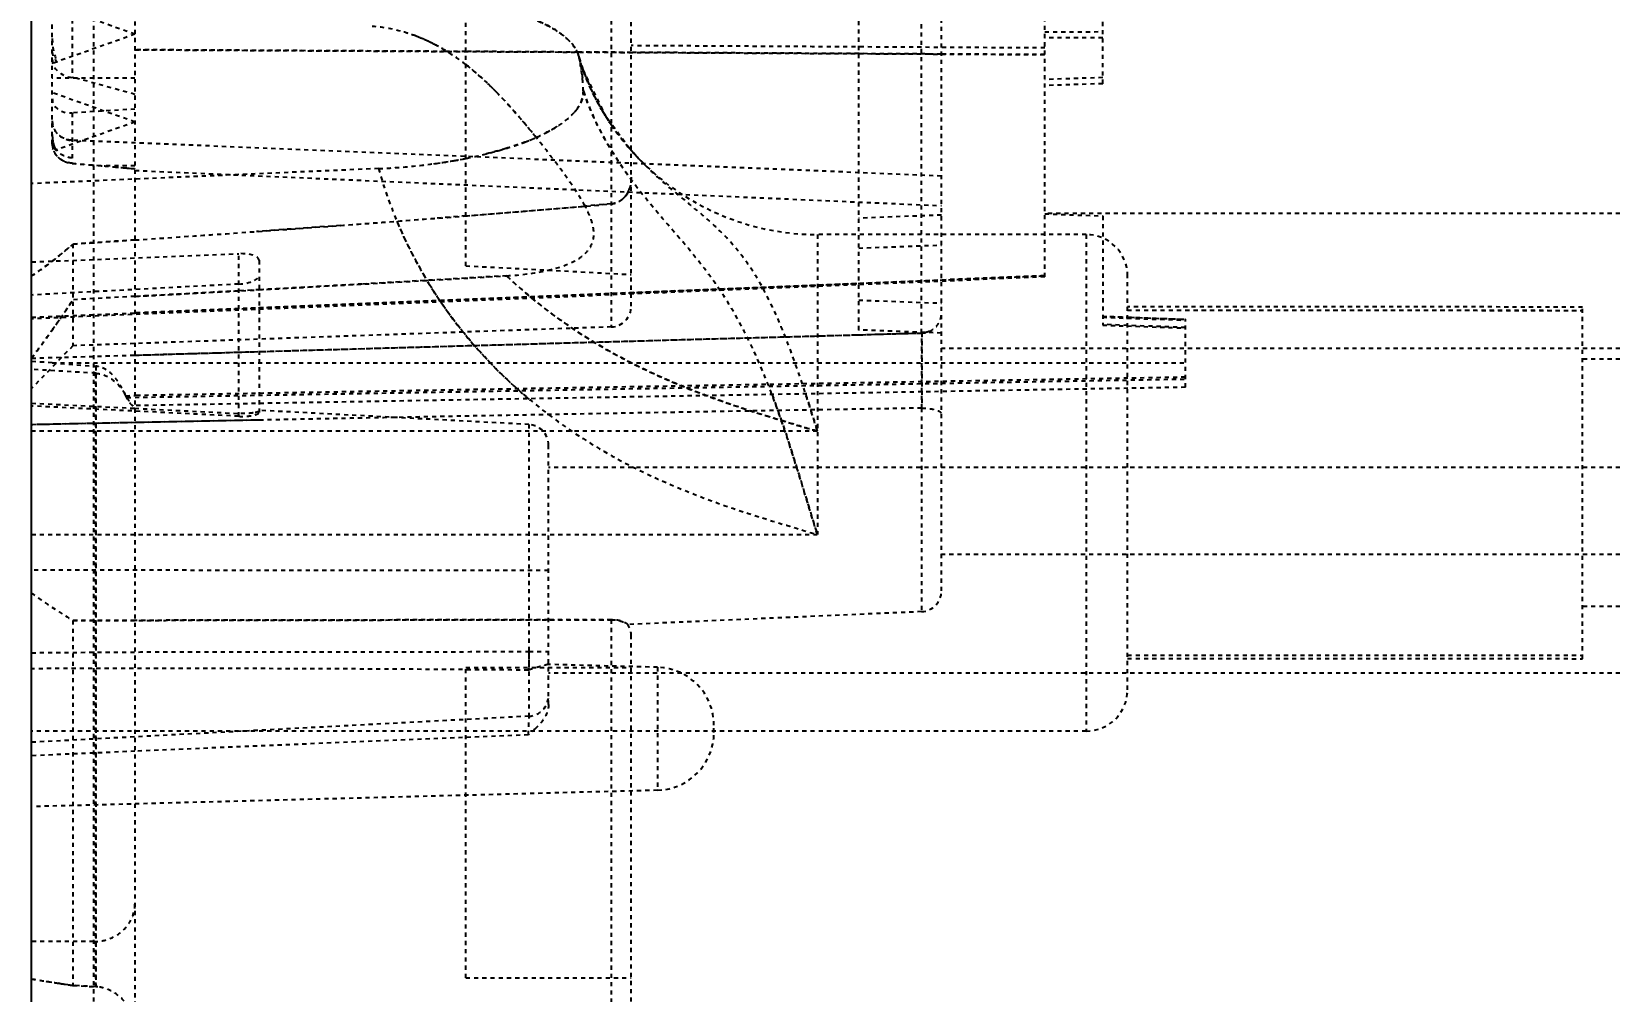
# Model space of a CAD drawing. Header units: millimetres. Extents: x 2089 to 2530, y 1631 to 2074.
# Drawn here: x 2403.78 to 2442.15, y 1778.78 to 1802.09 of the extents above; entities that cross this region are included whole.
import ezdxf

# ---------------------------------------------------------------- set-up
doc = ezdxf.new("R2010")
doc.units = ezdxf.units.MM
doc.linetypes.add('HIDDEN', pattern=[0.2, 0.1, -0.1])
doc.layers.add('DEFAULT_2', color=8, linetype='HIDDEN')
doc.styles.get("Standard").update_dxf_attribs({"font": 'arial.ttf'})
doc.dimstyles.new('副本 ISO-25-1', dxfattribs={"dimtxt": 5, "dimasz": 5, "dimexe": 0, "dimexo": 0, "dimgap": 0, "dimtad": 1, "dimtxsty": 'Standard', "dimcen": 0, "dimclrd": 4, "dimclre": 4, "dimclrt": 6, "dimazin": 0, "dimtfac": 1, "dimtofl": 0, "dimtmove": 0, "dimatfit": 3, "dimfxl": 0, "dimarcsym": 0})

# ---------------------------------------------------------------- blocks, each defined once
blk = doc.blocks.new('*D150')
at = {"color": 4, "linetype": 'Continuous', "lineweight": -2, "transparency": 16777216}
for p, q in [((2450.011, 1790.016), (2450.011, 1762.582)), ((2403.781, 1769.772), (2403.781, 1762.582)), ((2445.011, 1762.582), (2408.781, 1762.582))]:
    blk.add_line(p, q, dxfattribs=at)
at = {"color": 4, "transparency": 16777216}
for points in [[(2408.781, 1763.415), (2408.781, 1761.749), (2403.781, 1762.582)], [(2445.011, 1763.415), (2445.011, 1761.749), (2450.011, 1762.582)]]:
    blk.add_solid(points, dxfattribs=at)
at = {"layer": 'Defpoints', "color": 0, "transparency": 16777216}
for p in [(2450.011, 1790.016), (2403.781, 1769.772), (2403.781, 1762.582)]:
    blk.add_point(p, dxfattribs=at)
at = {"color": 6, "transparency": 16777216, "insert": (2427.043, 1767.685), "char_height": 5, "attachment_point": 5}
blk.add_mtext('{\\fSimSun|b0|i0|c134|p2;\\H0.6x;电热管底部顶针低\\P分型面：\\Ftxt|c134;46,23}', dxfattribs=at)

msp = doc.modelspace()

# ---------------------------------------------------------------- linework, layer by layer
at = {"color": 7, "linetype": 'Continuous'}
msp.add_line((2403.781, 1713.577), (2403.781, 2013.577), dxfattribs=at)
at = {"layer": 'DEFAULT_2', "color": 8, "linetype": 'HIDDEN'}
for p, q in [((2425.891, 1788.503), (2425.891, 1954.599)), ((2423.881, 1794.841), (2423.881, 1948.067)), ((2406.294, 1857.933), (2406.294, 1775.063)), ((2405.289, 1854.83), (2405.289, 1774.058)), ((2404.284, 1799.357), (2404.284, 1817.431)), ((2425.41, 1794.767), (2425.41, 1808.992)), ((2418.354, 1795.419), (2418.354, 1804.491)), ((2428.404, 1796.13), (2428.404, 1804.26)), ((2417.869, 1803.764), (2417.869, 1794.916)), ((2414.334, 1796.4), (2414.334, 1803.516)), ((2429.811, 1800.823), (2429.811, 1803.406)), ((2406.294, 1802.024), (2404.284, 1802.735)), ((2404.764, 1802.388), (2404.764, 1800.97)), ((2406.294, 1802.024), (2404.284, 1801.314)), ((2428.404, 1802.083), (2429.811, 1802.087)), ((2429.811, 1801.939), (2428.404, 1801.936)), ((2413.836, 1801.607), (2406.294, 1801.647)), ((2414.334, 1801.605), (2413.836, 1801.607)), ((2417.075, 1801.59), (2414.334, 1801.605)), ((2418.354, 1801.583), (2417.075, 1801.59)), ((2417.075, 1801.501), (2417.086, 1801.455)), ((2423.881, 1801.553), (2418.354, 1801.583)), ((2425.891, 1801.542), (2423.881, 1801.553)), ((2428.404, 1801.529), (2425.891, 1801.542)), ((2406.294, 1800.958), (2404.284, 1800.958)), ((2406.294, 1799.892), (2404.284, 1800.603)), ((2404.858, 1800.958), (2404.764, 1800.97)), ((2406.294, 1800.563), (2404.858, 1800.958)), ((2429.811, 1800.97), (2428.404, 1800.925)), ((2429.811, 1800.823), (2428.404, 1800.777)), ((2406.294, 1799.892), (2404.369, 1799.212)), ((2406.294, 1800.205), (2404.764, 1800.113)), ((2404.764, 1800.113), (2404.764, 1798.889)), ((2425.891, 1798.58), (2404.764, 1799.447)), ((2418.324, 1799.234), (2418.303, 1799.259)), ((2412.214, 1798.761), (2403.781, 1798.397)), ((2406.294, 1798.826), (2405.548, 1798.826)), ((2406.294, 1798.716), (2425.891, 1797.861)), ((2414.334, 1797.612), (2413.613, 1797.556)), ((2417.869, 1797.903), (2417.231, 1797.849)), ((2425.891, 1797.632), (2423.881, 1797.557)), ((2471.781, 1797.674), (2428.404, 1797.674)), ((2428.404, 1797.662), (2429.811, 1797.612)), ((2429.811, 1797.612), (2429.811, 1794.96)), ((2411.288, 1797.38), (2409.25, 1797.233)), ((2429.409, 1797.159), (2422.876, 1797.159)), ((2422.876, 1797.159), (2422.876, 1789.874)), ((2429.409, 1797.159), (2429.409, 1785.099)), ((2406.294, 1797.028), (2404.785, 1796.927)), ((2404.785, 1796.927), (2406.294, 1797.028)), ((2404.785, 1796.927), (2404.785, 1794.459)), ((2423.881, 1796.831), (2425.891, 1796.905)), ((2403.781, 1796.493), (2408.815, 1796.694)), ((2408.815, 1792.746), (2408.815, 1796.694)), ((2409.309, 1796.535), (2409.309, 1792.837)), ((2414.334, 1796.4), (2418.354, 1796.189)), ((2415.323, 1796.157), (2411.818, 1795.957)), ((2423.864, 1795.972), (2428.404, 1796.158)), ((2423.864, 1795.972), (2425.891, 1796.055)), ((2425.891, 1796.055), (2428.404, 1796.158)), ((2430.414, 1786.104), (2430.414, 1796.154)), ((2408.815, 1795.957), (2403.781, 1795.691)), ((2406.294, 1795.656), (2404.786, 1795.577)), ((2406.294, 1795.656), (2404.786, 1795.577)), ((2409.327, 1795.819), (2408.824, 1795.791)), ((2411.818, 1795.957), (2409.327, 1795.819)), ((2418.34, 1795.745), (2423.864, 1795.972)), ((2403.781, 1795.151), (2406.294, 1795.253)), ((2406.294, 1795.253), (2409.309, 1795.376)), ((2423.881, 1795.568), (2425.891, 1795.493)), ((2441.469, 1795.399), (2430.414, 1795.403)), ((2430.414, 1795.321), (2431.821, 1795.321)), ((2431.821, 1795.321), (2441.469, 1795.318)), ((2441.469, 1786.859), (2441.469, 1795.4)), ((2417.869, 1794.916), (2404.785, 1794.459)), ((2425.891, 1794.766), (2423.881, 1794.841)), ((2429.811, 1795.175), (2431.821, 1795.101)), ((2429.811, 1795.175), (2430.478, 1795.15)), ((2429.811, 1795.175), (2429.98, 1795.169)), ((2429.811, 1795.161), (2430.407, 1795.139)), ((2429.811, 1795.149), (2431.821, 1795.079)), ((2431.821, 1794.901), (2429.811, 1794.975)), ((2429.811, 1794.96), (2431.82, 1794.888)), ((2429.98, 1795.169), (2430.407, 1795.153)), ((2430.407, 1795.153), (2430.481, 1795.15)), ((2430.407, 1795.139), (2431.821, 1795.088)), ((2430.478, 1795.15), (2431.821, 1795.101)), ((2430.481, 1795.15), (2431.821, 1795.101)), ((2431.821, 1793.45), (2431.821, 1795.101)), ((2404.785, 1794.459), (2403.781, 1793.419)), ((2423.884, 1794.725), (2425.41, 1794.767)), ((2403.781, 1794.158), (2406.294, 1794.23)), ((2404.284, 1794.045), (2403.781, 1794.075)), ((2406.294, 1794.23), (2409.309, 1794.317)), ((2471.781, 1794.391), (2425.891, 1794.391)), ((2471.781, 1794.129), (2441.469, 1794.129)), ((2405.341, 1793.791), (2403.781, 1793.883)), ((2404.284, 1794.045), (2431.82, 1794.045)), ((2404.284, 1794.045), (2405.341, 1793.961)), ((2405.341, 1793.961), (2405.341, 1778.891)), ((2405.341, 1778.891), (2405.341, 1793.791)), ((2431.821, 1793.694), (2406.294, 1793.249)), ((2406.096, 1793.202), (2431.821, 1793.651)), ((2431.821, 1793.45), (2406.243, 1793.003)), ((2403.781, 1793.064), (2406.24, 1792.942)), ((2408.815, 1792.746), (2403.781, 1792.995)), ((2406.069, 1793.245), (2406.294, 1793.249)), ((2406.24, 1792.942), (2406.29, 1792.939)), ((2406.29, 1792.939), (2408.815, 1792.814)), ((2425.41, 1792.944), (2425.41, 1788.001)), ((2406.302, 1792.592), (2403.781, 1792.54)), ((2409.312, 1792.652), (2406.302, 1792.592)), ((2415.867, 1792.546), (2409.309, 1792.89)), ((2415.867, 1792.546), (2415.867, 1785.461)), ((2422.876, 1792.383), (2403.781, 1792.383)), ((2416.344, 1785.747), (2416.344, 1792.044)), ((2471.781, 1791.503), (2416.344, 1791.503)), ((2403.781, 1789.874), (2422.871, 1789.874)), ((2471.781, 1789.391), (2425.891, 1789.391)), ((2416.344, 1789.003), (2403.781, 1789.005)), ((2425.41, 1788.001), (2418.271, 1787.689)), ((2471.781, 1788.129), (2441.469, 1788.129)), ((2406.294, 1787.789), (2404.785, 1787.786)), ((2404.785, 1787.786), (2404.785, 1778.924)), ((2417.869, 1787.804), (2416.348, 1787.803)), ((2417.869, 1787.804), (2417.869, 1777.831)), ((2418.271, 1787.689), (2418.271, 1787.689)), ((2418.354, 1778.333), (2418.354, 1787.413)), ((2415.867, 1787.032), (2416.344, 1787.032)), ((2430.414, 1786.863), (2441.469, 1786.859)), ((2414.334, 1786.642), (2418.354, 1786.642)), ((2414.334, 1779.105), (2414.334, 1786.641)), ((2418.993, 1786.649), (2416.34, 1786.719)), ((2416.344, 1786.717), (2416.34, 1786.719)), ((2471.781, 1786.503), (2416.344, 1786.503)), ((2418.993, 1786.649), (2418.993, 1783.663)), ((2415.867, 1785.461), (2403.781, 1784.828)), ((2429.409, 1785.099), (2403.781, 1785.099)), ((2420.364, 1785.07), (2420.364, 1785.238)), ((2406.293, 1784.61), (2403.781, 1784.501)), ((2418.993, 1783.663), (2403.781, 1783.265)), ((2405.289, 1779.987), (2403.781, 1779.987)), ((2404.471, 1778.972), (2404.426, 1778.979)), ((2404.785, 1778.924), (2405.341, 1778.891)), ((2405.341, 1778.891), (2404.785, 1778.924)), ((2414.334, 1779.104), (2418.354, 1779.104))]:
    msp.add_line(p, q, dxfattribs=at)
msp.add_lwpolyline([(2418.318, 1799.242), (2417.752, 1800.004), (2417.183, 1801.168), (2417.075, 1801.501)], dxfattribs=at)
for centre, radius, start, end in [((2411.738, 1798.313), 3.918, 69.5049, 74.499), ((2411.614, 1797.989), 4.265, 62.4246, 69.4665), ((2411.39, 1797.559), 4.749, 56.6676, 62.4252), ((2411.078, 1797.084), 5.318, 52.2504, 56.6794), ((2410.869, 1796.807), 5.665, 52.0062, 52.29), ((2408.724, 1794.415), 8.879, 44.3093, 46.5375), ((2413.4, 1800.545), 3.791, 5.5044, 6.3754), ((2413.685, 1800.57), 3.505, 1.1712, 5.5384), ((2399.432, 1786.122), 21.337, 38.9288, 40.423), ((2405.199, 1799.587), 0.915, 179.9644, 186.0435), ((2404.653, 1799.447), 0.369, 179.9909, 193.3047), ((2405.158, 1799.583), 0.874, 186.042, 192.1446), ((2413.704, 1804.852), 5.825, 290.8757, 292.4542), ((2413.922, 1804.324), 5.254, 292.4552, 293.9743), ((2414.226, 1803.648), 4.513, 293.9307, 296.578), ((2423.238, 1803.505), 6.511, 214.5493, 220.7096), ((2404.694, 1799.357), 0.411, 180.0083, 187.0241), ((2404.702, 1799.358), 0.418, 187.0498, 195.9195), ((2405.122, 1799.575), 0.838, 192.1872, 194.5843), ((2405.089, 1799.566), 0.803, 194.5303, 198.4859), ((2405.062, 1799.557), 0.775, 198.4841, 201.2008), ((2405.047, 1799.552), 0.759, 198.4867, 203.9427), ((2405.034, 1799.546), 0.744, 201.2087, 203.979), ((2405.011, 1799.536), 0.719, 203.9744, 206.8073), ((2412.209, 1809.804), 11.003, 281.22, 283.4386), ((2422.876, 1803.189), 6.03, 220.8276, 270), ((2423.52, 1803.745), 6.881, 220.9716, 221.329), ((2423.853, 1804.042), 7.327, 221.3504, 225.0401), ((2417.781, 1958.011), 159.654, 265.32319, 265.60539), ((2419.124, 1974.749), 176.446, 265.33167, 265.47379), ((2416.46, 1941.024), 142.616, 265.47152, 265.61159), ((2410.745, 1852.322), 53.747, 264.4511, 264.7167), ((2410.44, 1849.1), 50.512, 264.442, 265.2912), ((2410.468, 1849.412), 50.825, 264.726, 265.0073), ((2410.176, 1845.976), 47.376, 264.9972, 265.2995), ((2411.588, 1813.538), 14.79, 272.4267, 277.6466), ((2422.613, 1801.66), 10.796, 195.5796, 202.766), ((2411.796, 1811.974), 13.213, 277.6547, 279.8705), ((2411.956, 1811.05), 12.275, 279.8712, 281.2472), ((2417.796, 1798.423), 0.532, 311.8761, 322.06), ((2364.281, 2435.555), 639.903, 274.212697, 274.421456), ((2378.262, 2257.036), 460.837, 274.48939, 274.85078), ((2344.137, 2714.641), 919.716, 273.875132, 274.05976), ((2422.904, 1801.783), 11.111, 202.7679, 211.1185), ((2429.409, 1796.154), 1.005, 0, 90), ((2397.717, 1805.003), 10.732, 304.4041, 311.194), ((2397.757, 1804.956), 10.671, 308.8993, 311.199), ((2397.816, 1804.865), 10.563, 304.3858, 306.6619), ((2397.684, 1805.044), 10.786, 306.6522, 307.7208), ((2397.673, 1805.058), 10.803, 307.7208, 308.9024), ((2320.738, 3420.033), 1626.628, 273.014965, 273.333512), ((2389.651, 1805.357), 18.019, 325.3369, 327.1303), ((2417.851, 1795.418), 0.502, 272, 0), ((2384.535, 1808.928), 24.259, 323.9026, 324.504), ((2386.706, 1807.382), 21.593, 324.5005, 325.3622), ((2381.159, 1811.4), 28.443, 322.6882, 323.8863), ((2425.388, 1795.3), 0.533, 272.3709, 279.606), ((2378.991, 1793.604), 46.425, 359.1854, 359.6714), ((2505.859, -3099.015), 4892.621, 90.942147, 91.195486), ((2501.527, -2854.59), 4648.157, 90.938298, 91.136766), ((2415.841, 1792.044), 0.502, 0, 87), ((2425.389, 1788.503), 0.502, 272.5, 0), ((2417.851, 1787.413), 0.502, 0, 33.3651), ((2406.828, 777.136), 1009.484, 89.487689, 90.172933), ((2418.957, 1785.243), 1.407, 0.0038, 88.4975), ((2429.409, 1786.104), 1.005, 270, 0), ((2415.841, 1785.963), 0.502, 273, 0), ((2572.998, -2102.803), 3890.986, 92.314615, 92.455522), ((2418.957, 1785.07), 1.407, 271.5024, 359.9964), ((2415.483, 1850.083), 71.959, 260.64124, 261.45083), ((2415.424, 1849.724), 71.595, 260.64072, 260.92848), ((2415.549, 1850.514), 72.395, 260.92955, 261.16188), ((2415.476, 1850.024), 71.9, 261.19629, 261.44949), ((2405.286, 1777.953), 0.94, 83.5592, 86.6092)]:
    msp.add_arc(centre, radius, start, end, dxfattribs=at)
for centre, major_axis, ratio, start_param, end_param in [((2404.786, 1801.82), (-0.092, 0.845), 0.584536, 1.387041, 2.087566), ((2404.786, 1801.644), (0.495, 0.115), 0.763403, 2.965338, 3.665862), ((2404.786, 1801.36), (0.495, -0.115), 0.763403, -2.965338, -1.438175), ((2404.786, 1800.507), (0.495, 0.115), 0.763403, 2.965338, 4.492501), ((2408.806, 1796.511), (0.502, 0.027), 0.363067, -0.019435, 1.533908), ((2408.806, 1796.139), (0.502, 0.027), 0.363067, -1.572778, -0.019435)]:
    msp.add_ellipse(centre, major_axis=major_axis, ratio=ratio, start_param=start_param, end_param=end_param, dxfattribs=at)
for points, knots in [([(2417.075, 1801.501), (2417.04, 1801.618), (2416.887, 1801.858), (2416.518, 1802.143), (2416.006, 1802.396), (2415.362, 1802.607), (2414.604, 1802.771), (2413.753, 1802.881), (2412.838, 1802.933), (2412.21, 1802.926), (2411.892, 1802.912)], [0, 0, 0, 0, 0.065173, 0.146788, 0.248269, 0.369659, 0.509207, 0.663693, 0.829027, 1, 1, 1, 1]), ([(2414.335, 1802.802), (2414.687, 1802.751), (2415.327, 1802.626), (2416.064, 1802.376), (2416.527, 1802.126), (2416.847, 1801.893), (2417.027, 1801.663), (2417.075, 1801.501)], [0, 0, 0, 0, 0.339281, 0.621076, 0.738219, 0.839462, 1, 1, 1, 1]), ([(2414.336, 1801.287), (2414.001, 1801.546), (2413.448, 1801.882), (2412.635, 1802.145), (2412.209, 1802.207), (2411.995, 1802.219)], [0, 0, 0, 0, 0.49768, 0.748344, 1, 1, 1, 1]), ([(2417.086, 1801.455), (2417.209, 1801.044), (2417.545, 1800.257), (2418.04, 1799.563), (2418.313, 1799.247)], [0, 0, 0, 0, 0.506792, 1, 1, 1, 1]), ([(2417.19, 1800.642), (2417.188, 1800.71), (2417.174, 1800.983), (2417.129, 1801.254), (2417.086, 1801.455)], [0, 0, 0, 0, 0.249099, 1, 1, 1, 1]), ([(2417.875, 1799.813), (2417.79, 1799.937), (2417.464, 1800.451), (2417.218, 1801.016), (2417.086, 1801.455)], [0, 0, 0, 0, 0.247272, 1, 1, 1, 1]), ([(2415.676, 1799.958), (2415.471, 1800.198), (2415.05, 1800.667), (2414.585, 1801.095), (2414.336, 1801.287)], [0, 0, 0, 0, 0.501336, 1, 1, 1, 1]), ([(2416.059, 1799.523), (2416.227, 1799.598), (2416.527, 1799.751), (2416.895, 1800.025), (2417.133, 1800.319), (2417.191, 1800.542), (2417.19, 1800.642)], [0, 0, 0, 0, 0.33144, 0.603346, 0.820054, 1, 1, 1, 1]), ([(2417.19, 1800.642), (2417.191, 1800.568), (2417.162, 1800.409), (2417.082, 1800.27), (2417.032, 1800.203)], [0, 0, 0, 0, 0.470466, 1, 1, 1, 1]), ([(2422.876, 1789.872), (2422.718, 1790.381), (2422.414, 1791.399), (2421.93, 1792.893), (2421.375, 1794.31), (2420.683, 1795.614), (2419.793, 1796.788), (2418.779, 1797.913), (2417.83, 1799.169), (2417.362, 1800.136), (2417.19, 1800.642)], [0, 0, 0, 0, 0.129723, 0.258958, 0.382806, 0.500451, 0.617368, 0.740804, 0.869816, 1, 1, 1, 1]), ([(2417.19, 1800.642), (2417.319, 1800.262), (2417.648, 1799.526), (2418.088, 1798.852), (2418.325, 1798.53)], [0, 0, 0, 0, 0.500423, 1, 1, 1, 1]), ([(2404.284, 1799.919), (2404.284, 1799.859), (2404.309, 1799.737), (2404.416, 1799.583), (2404.575, 1799.478), (2404.701, 1799.45), (2404.764, 1799.447)], [0, 0, 0, 0, 0.242925, 0.489899, 0.742796, 1, 1, 1, 1]), ([(2404.764, 1799.447), (2404.703, 1799.45), (2404.577, 1799.477), (2404.415, 1799.582), (2404.308, 1799.739), (2404.284, 1799.861), (2404.284, 1799.919)], [0, 0, 0, 0, 0.24757, 0.509972, 0.766148, 1, 1, 1, 1]), ([(2417.231, 1797.852), (2417.132, 1798.038), (2416.897, 1798.398), (2416.512, 1798.922), (2416.103, 1799.444), (2415.821, 1799.788), (2415.676, 1799.958)], [0, 0, 0, 0, 0.241566, 0.4908, 0.744325, 1, 1, 1, 1]), ([(2417.032, 1800.203), (2417.023, 1800.191), (2416.983, 1800.14), (2416.94, 1800.093), (2416.905, 1800.058)], [0, 0, 0, 0, 0.239335, 1, 1, 1, 1]), ([(2404.284, 1799.447), (2404.284, 1799.405), (2404.298, 1799.319), (2404.342, 1799.244), (2404.369, 1799.212)], [0, 0, 0, 0, 0.499651, 1, 1, 1, 1]), ([(2414.349, 1799.011), (2414.634, 1799.067), (2415.168, 1799.194), (2415.689, 1799.369), (2415.928, 1799.467)], [0, 0, 0, 0, 0.528912, 1, 1, 1, 1]), ([(2416.547, 1799.78), (2416.524, 1799.766), (2416.425, 1799.706), (2416.324, 1799.651), (2416.246, 1799.612)], [0, 0, 0, 0, 0.23888, 1, 1, 1, 1]), ([(2404.284, 1799.357), (2404.284, 1799.342), (2404.287, 1799.282), (2404.303, 1799.223), (2404.322, 1799.182)], [0, 0, 0, 0, 0.239731, 1, 1, 1, 1]), ([(2404.369, 1799.212), (2404.36, 1799.223), (2404.326, 1799.268), (2404.303, 1799.321), (2404.293, 1799.362)], [0, 0, 0, 0, 0.25439, 1, 1, 1, 1]), ([(2404.764, 1798.889), (2404.655, 1798.897), (2404.451, 1798.974), (2404.325, 1799.153), (2404.299, 1799.243)], [0, 0, 0, 0, 0.538215, 1, 1, 1, 1]), ([(2404.322, 1799.182), (2404.328, 1799.169), (2404.356, 1799.115), (2404.394, 1799.068), (2404.428, 1799.036)], [0, 0, 0, 0, 0.237329, 1, 1, 1, 1]), ([(2404.764, 1799.021), (2404.673, 1799.025), (2404.49, 1799.083), (2404.365, 1799.229), (2404.327, 1799.312)], [0, 0, 0, 0, 0.502625, 1, 1, 1, 1]), ([(2404.764, 1799.021), (2404.673, 1799.025), (2404.49, 1799.083), (2404.365, 1799.229), (2404.327, 1799.311)], [0, 0, 0, 0, 0.502709, 1, 1, 1, 1]), ([(2415.308, 1799.248), (2415.265, 1799.235), (2415.085, 1799.182), (2414.904, 1799.135), (2414.767, 1799.102)], [0, 0, 0, 0, 0.243278, 1, 1, 1, 1]), ([(2415.78, 1799.409), (2415.742, 1799.394), (2415.587, 1799.337), (2415.429, 1799.285), (2415.308, 1799.248)], [0, 0, 0, 0, 0.241617, 1, 1, 1, 1]), ([(2422.876, 1792.383), (2422.753, 1792.781), (2422.512, 1793.55), (2422.125, 1794.644), (2421.7, 1795.62), (2421.208, 1796.466), (2420.706, 1797.062), (2420.262, 1797.484), (2419.896, 1797.794), (2419.507, 1798.111), (2418.958, 1798.575), (2418.559, 1798.962), (2418.313, 1799.247)], [0, 0, 0, 0, 0.148157, 0.286535, 0.412293, 0.526138, 0.633364, 0.687664, 0.744117, 0.803425, 0.866037, 1, 1, 1, 1]), ([(2404.428, 1799.036), (2404.438, 1799.026), (2404.484, 1798.986), (2404.537, 1798.954), (2404.579, 1798.935)], [0, 0, 0, 0, 0.242125, 1, 1, 1, 1]), ([(2404.579, 1798.935), (2404.623, 1798.916), (2404.685, 1798.898), (2404.748, 1798.89), (2404.764, 1798.889)], [0, 0, 0, 0, 0.754589, 1, 1, 1, 1]), ([(2412.214, 1798.761), (2412.397, 1798.769), (2413.113, 1798.813), (2413.826, 1798.907), (2414.349, 1799.011)], [0, 0, 0, 0, 0.255763, 1, 1, 1, 1]), ([(2412.214, 1798.761), (2412.395, 1798.11), (2412.883, 1796.841), (2413.944, 1795.108), (2415.29, 1793.604), (2416.833, 1792.376), (2418.456, 1791.443), (2420.033, 1790.773), (2421.497, 1790.281), (2422.428, 1790.009), (2422.871, 1789.874)], [0, 0, 0, 0, 0.139006, 0.277952, 0.41627, 0.552303, 0.682222, 0.800373, 0.904629, 1, 1, 1, 1]), ([(2418.676, 1798.858), (2418.741, 1798.792), (2419, 1798.542), (2419.273, 1798.307), (2419.478, 1798.137)], [0, 0, 0, 0, 0.258587, 1, 1, 1, 1]), ([(2418.354, 1798.555), (2418.354, 1798.482), (2418.339, 1798.336), (2418.256, 1798.128), (2418.096, 1797.962), (2417.946, 1797.91), (2417.869, 1797.903)], [0, 0, 0, 0, 0.245089, 0.489171, 0.739101, 1, 1, 1, 1]), ([(2417.231, 1797.852), (2417.213, 1797.885), (2417.138, 1798.021), (2417.055, 1798.153), (2416.99, 1798.25)], [0, 0, 0, 0, 0.246801, 1, 1, 1, 1]), ([(2406.294, 1797.028), (2408.224, 1797.159), (2412.084, 1797.431), (2415.941, 1797.736), (2417.869, 1797.903)], [0, 0, 0, 0, 0.5, 1, 1, 1, 1]), ([(2416.331, 1796.292), (2416.527, 1796.337), (2416.816, 1796.424), (2417.156, 1796.617), (2417.356, 1796.812), (2417.455, 1797.067), (2417.441, 1797.337), (2417.357, 1797.6), (2417.276, 1797.768), (2417.231, 1797.852)], [0, 0, 0, 0, 0.269456, 0.397985, 0.519205, 0.634554, 0.751282, 0.873268, 1, 1, 1, 1]), ([(2415.871, 1793.163), (2415.385, 1793.569), (2414.473, 1794.462), (2413.721, 1795.494), (2413.391, 1796.04)], [0, 0, 0, 0, 0.498144, 1, 1, 1, 1]), ([(2415.323, 1796.157), (2415.409, 1796.162), (2415.746, 1796.187), (2416.083, 1796.235), (2416.331, 1796.292)], [0, 0, 0, 0, 0.25131, 1, 1, 1, 1]), ([(2415.323, 1796.157), (2415.408, 1796.162), (2415.746, 1796.187), (2416.084, 1796.235), (2416.331, 1796.292)], [0, 0, 0, 0, 0.251311, 1, 1, 1, 1]), ([(2415.323, 1796.157), (2415.922, 1795.591), (2416.898, 1794.844), (2418.285, 1794.062), (2419.294, 1793.59), (2420.261, 1793.209), (2421.446, 1792.805), (2422.314, 1792.548), (2422.876, 1792.383)], [0, 0, 0, 0, 0.289862, 0.428548, 0.559822, 0.681455, 0.793928, 1, 1, 1, 1]), ([(2420.21, 1793.236), (2419.364, 1793.55), (2417.615, 1794.331), (2416.054, 1795.466), (2415.323, 1796.157)], [0, 0, 0, 0, 0.472727, 1, 1, 1, 1]), ([(2425.41, 1794.767), (2425.471, 1794.769), (2425.597, 1794.796), (2425.759, 1794.902), (2425.867, 1795.059), (2425.891, 1795.181), (2425.891, 1795.238)], [0, 0, 0, 0, 0.247571, 0.509974, 0.76615, 1, 1, 1, 1]), ([(2430.414, 1795.321), (2431.328, 1795.321), (2435.013, 1795.321), (2438.698, 1795.321), (2441.469, 1795.318)], [0, 0, 0, 0, 0.24805, 1, 1, 1, 1]), ([(2425.41, 1794.767), (2425.414, 1794.672), (2425.416, 1794.429), (2425.418, 1794.007), (2425.415, 1793.495), (2425.413, 1793.13), (2425.41, 1792.944)], [0, 0, 0, 0, 0.156734, 0.399211, 0.693919, 1, 1, 1, 1]), ([(2425.414, 1793.338), (2425.416, 1793.628), (2425.418, 1794.031), (2425.415, 1794.507), (2425.413, 1794.693), (2425.41, 1794.767)], [0, 0, 0, 0, 0.610397, 0.844513, 1, 1, 1, 1]), ([(2425.601, 1794.81), (2425.591, 1794.806), (2425.551, 1794.79), (2425.509, 1794.779), (2425.477, 1794.774)], [0, 0, 0, 0, 0.255282, 1, 1, 1, 1]), ([(2406.069, 1793.245), (2406.035, 1793.327), (2405.957, 1793.486), (2405.804, 1793.706), (2405.605, 1793.889), (2405.43, 1793.954), (2405.341, 1793.961)], [0, 0, 0, 0, 0.248724, 0.498286, 0.748888, 1, 1, 1, 1]), ([(2405.341, 1793.791), (2405.424, 1793.786), (2405.59, 1793.744), (2405.801, 1793.605), (2405.971, 1793.419), (2406.059, 1793.276), (2406.096, 1793.202)], [0, 0, 0, 0, 0.249509, 0.499412, 0.749622, 1, 1, 1, 1]), ([(2406.24, 1793.003), (2406.235, 1793.003), (2406.223, 1793.01), (2406.197, 1793.035), (2406.16, 1793.085), (2406.112, 1793.158), (2406.082, 1793.215), (2406.069, 1793.245)], [0, 0, 0, 0, 0.049842, 0.128611, 0.364088, 0.671038, 1, 1, 1, 1]), ([(2406.096, 1793.202), (2406.109, 1793.176), (2406.136, 1793.13), (2406.177, 1793.068), (2406.209, 1793.027), (2406.233, 1793.003), (2406.243, 1793.003)], [0, 0, 0, 0, 0.341653, 0.646894, 0.876091, 1, 1, 1, 1]), ([(2422.876, 1792.383), (2422.664, 1792.445), (2421.769, 1792.709), (2420.877, 1792.989), (2420.21, 1793.236)], [0, 0, 0, 0, 0.237073, 1, 1, 1, 1]), ([(2421.772, 1793.277), (2421.876, 1793.002), (2422.275, 1791.877), (2422.609, 1790.732), (2422.876, 1789.873)], [0, 0, 0, 0, 0.246329, 1, 1, 1, 1]), ([(2422.59, 1793.29), (2422.614, 1793.216), (2422.711, 1792.914), (2422.806, 1792.611), (2422.876, 1792.383)], [0, 0, 0, 0, 0.24642, 1, 1, 1, 1]), ([(2425.41, 1792.944), (2425.47, 1792.943), (2425.585, 1792.936), (2425.72, 1792.914), (2425.809, 1792.883), (2425.86, 1792.859), (2425.891, 1792.828), (2425.891, 1792.808)], [0, 0, 0, 0, 0.345187, 0.663227, 0.789001, 0.885876, 1, 1, 1, 1]), ([(2408.815, 1792.746), (2408.878, 1792.742), (2408.997, 1792.743), (2409.149, 1792.763), (2409.249, 1792.79), (2409.296, 1792.815), (2409.309, 1792.83), (2409.309, 1792.837)], [0, 0, 0, 0, 0.371073, 0.684544, 0.899226, 0.962699, 1, 1, 1, 1]), ([(2409.162, 1792.827), (2409.138, 1792.823), (2409.022, 1792.81), (2408.906, 1792.809), (2408.815, 1792.814)], [0, 0, 0, 0, 0.214603, 1, 1, 1, 1]), ([(2409.309, 1792.871), (2409.309, 1792.866), (2409.293, 1792.856), (2409.266, 1792.847), (2409.219, 1792.835), (2409.183, 1792.829), (2409.162, 1792.827)], [0, 0, 0, 0, 0.09155, 0.288418, 0.59453, 1, 1, 1, 1]), ([(2403.781, 1788.457), (2403.866, 1788.394), (2404.194, 1788.161), (2404.532, 1787.94), (2404.785, 1787.786)], [0, 0, 0, 0, 0.262453, 1, 1, 1, 1]), ([(2404.785, 1787.786), (2405.878, 1787.788), (2410.239, 1787.796), (2414.6, 1787.801), (2417.869, 1787.804)], [0, 0, 0, 0, 0.250614, 1, 1, 1, 1]), ([(2416.348, 1787.803), (2415.512, 1787.802), (2412.161, 1787.798), (2408.809, 1787.793), (2406.294, 1787.789)], [0, 0, 0, 0, 0.249423, 1, 1, 1, 1]), ([(2417.869, 1787.804), (2417.946, 1787.804), (2418.048, 1787.792), (2418.159, 1787.753), (2418.205, 1787.732), (2418.236, 1787.714), (2418.253, 1787.702), (2418.263, 1787.695), (2418.266, 1787.692), (2418.272, 1787.69), (2418.271, 1787.689)], [0, 0, 0, 0, 0.547237, 0.711251, 0.826924, 0.907232, 0.960092, 0.977788, 0.990185, 1, 1, 1, 1]), ([(2418.271, 1787.689), (2418.25, 1787.705), (2418.13, 1787.78), (2417.983, 1787.804), (2417.869, 1787.804)], [0, 0, 0, 0, 0.184041, 1, 1, 1, 1]), ([(2403.781, 1787.004), (2404.788, 1787.012), (2406.551, 1787.024), (2409.069, 1787.028), (2412.09, 1787.024), (2414.357, 1787.029), (2415.867, 1787.032)], [0, 0, 0, 0, 0.25, 0.4375, 0.625, 1, 1, 1, 1]), ([(2415.867, 1787.032), (2415.867, 1786.943), (2415.865, 1786.792), (2415.861, 1786.64), (2415.854, 1786.579)], [0, 0, 0, 0, 0.591954, 1, 1, 1, 1]), ([(2430.414, 1786.944), (2431.342, 1786.944), (2435.027, 1786.944), (2438.712, 1786.944), (2441.469, 1786.94)], [0, 0, 0, 0, 0.251969, 1, 1, 1, 1]), ([(2430.414, 1786.944), (2431.342, 1786.944), (2435.027, 1786.944), (2438.712, 1786.944), (2441.469, 1786.94)], [0, 0, 0, 0, 0.251969, 1, 1, 1, 1]), ([(2416.34, 1786.719), (2416.333, 1786.719), (2416.312, 1786.714), (2416.274, 1786.705), (2416.222, 1786.691), (2416.134, 1786.667), (2416.01, 1786.63), (2415.907, 1786.597), (2415.854, 1786.579)], [0, 0, 0, 0, 0.043736, 0.123295, 0.231623, 0.361781, 0.665346, 1, 1, 1, 1]), ([(2416.344, 1785.747), (2416.344, 1785.635), (2416.259, 1785.408), (2416.104, 1785.237), (2416.02, 1785.156)], [0, 0, 0, 0, 0.489393, 1, 1, 1, 1]), ([(2415.854, 1785.006), (2415.858, 1785.065), (2415.861, 1785.15), (2415.865, 1785.258), (2415.868, 1785.326), (2415.869, 1785.381), (2415.87, 1785.418), (2415.869, 1785.44), (2415.869, 1785.451), (2415.868, 1785.456), (2415.868, 1785.461), (2415.867, 1785.461)], [0, 0, 0, 0, 0.388822, 0.562382, 0.712772, 0.835246, 0.925397, 0.957471, 0.98065, 0.994798, 1, 1, 1, 1]), ([(2405.289, 1779.987), (2405.414, 1779.987), (2405.673, 1780.031), (2405.959, 1780.201), (2406.133, 1780.398), (2406.255, 1780.611), (2406.294, 1780.792), (2406.294, 1780.907)], [0, 0, 0, 0, 0.249511, 0.513666, 0.644236, 0.770129, 1, 1, 1, 1]), ([(2406.294, 1777.806), (2406.294, 1777.893), (2406.272, 1778.091), (2406.149, 1778.414), (2405.917, 1778.681), (2405.626, 1778.844), (2405.44, 1778.885), (2405.341, 1778.891)], [0, 0, 0, 0, 0.16401, 0.374322, 0.645808, 0.812896, 1, 1, 1, 1])]:
    msp.add_open_spline(points, degree=3, knots=knots, dxfattribs=at)
for points in [[(2428.404, 1801.69), (2425.054, 1801.709), (2421.704, 1801.728), (2418.354, 1801.747)], [(2406.294, 1801.647), (2413.664, 1801.608), (2421.034, 1801.569), (2428.404, 1801.529)], [(2417.086, 1801.455), (2417.12, 1801.293), (2417.15, 1801.13), (2417.168, 1800.966)], [(2414.356, 1801.271), (2414.521, 1801.142), (2414.679, 1801.004), (2414.832, 1800.86)], [(2415.078, 1800.618), (2415.285, 1800.405), (2415.483, 1800.184), (2415.676, 1799.958)], [(2404.284, 1799.588), (2404.284, 1799.524), (2404.29, 1799.46), (2404.303, 1799.398)], [(2418.275, 1798.19), (2418.293, 1798.225), (2418.307, 1798.262), (2418.319, 1798.299)], [(2417.869, 1797.903), (2417.934, 1797.909), (2417.999, 1797.929), (2418.057, 1797.96)], [(2418.057, 1797.96), (2418.091, 1797.979), (2418.122, 1798.001), (2418.151, 1798.027)], [(2418.216, 1798.096), (2418.238, 1798.125), (2418.258, 1798.157), (2418.275, 1798.19)], [(2428.404, 1796.13), (2420.196, 1795.789), (2411.989, 1795.451), (2403.781, 1795.114)], [(2428.404, 1796.158), (2421.034, 1795.855), (2413.664, 1795.554), (2406.294, 1795.253)], [(2406.294, 1795.253), (2412.151, 1795.492), (2418.007, 1795.732), (2423.864, 1795.972)], [(2408.824, 1795.791), (2407.98, 1795.746), (2407.137, 1795.701), (2406.294, 1795.656)], [(2409.309, 1795.376), (2412.319, 1795.499), (2415.33, 1795.622), (2418.34, 1795.745)], [(2403.781, 1794.159), (2404.132, 1794.62), (2404.471, 1795.09), (2404.786, 1795.577)], [(2403.781, 1794.158), (2410.991, 1794.367), (2418.2, 1794.571), (2425.41, 1794.767)], [(2409.309, 1794.317), (2414.167, 1794.456), (2419.026, 1794.592), (2423.884, 1794.725)], [(2416.02, 1785.156), (2415.967, 1785.104), (2415.911, 1785.055), (2415.854, 1785.006)]]:
    msp.add_open_spline(points, degree=3, dxfattribs=at)

# ---------------------------------------------------------------- dimensions: what is measured, and where the dimension line sits
dim = msp.add_linear_dim(base=(2403.781, 1762.582), p1=(2450.011, 1790.016), p2=(2403.781, 1769.772), text='{\\fSimSun|b0|i0|c134|p2;\\H0.6x;电热管底部顶针低\\P分型面：\\Ftxt|c134;<>}', dimstyle='副本 ISO-25-1', override={"dimfxl": 1.25, "dimarcsym": 1})
dim.commit()
dim.dimension.update_dxf_attribs({"geometry": '*D150', "text_midpoint": (2427.043, 1762.582), "dimtype": 160})

doc.saveas('drawing.dxf')
